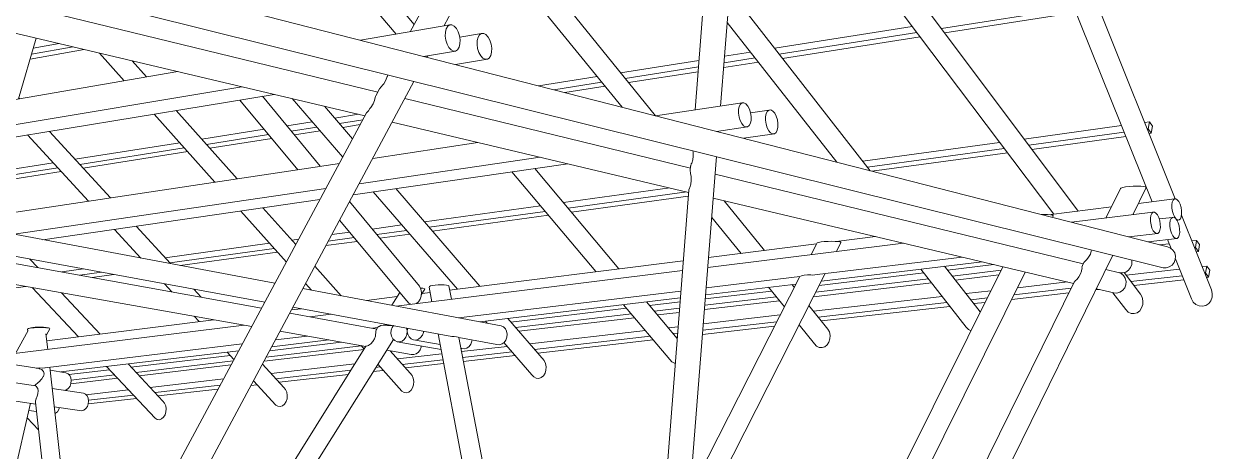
# Model space of a CAD drawing. Header units: millimetres. Extents: x -71878 to 121433, y -67383 to 83273.
# Drawn here: x -17991 to 9712, y 55345 to 65313 of the extents above; entities that cross this region are included whole.
import ezdxf

# ---------------------------------------------------------------- set-up
doc = ezdxf.new("R2010")
doc.units = ezdxf.units.MM
doc.header["$MEASUREMENT"] = 0
for name, color, linetype in [('COLUMNAS', 7, 'Continuous'), ('ENTIRADO', 7, 'Continuous'), ('Vigas', 7, 'Continuous')]:
    doc.layers.add(name, color=color, linetype=linetype)
for name, color, linetype, lineweight in [('COLUMNAS_Pluma_Nº__1', 7, 'Continuous', 0), ('ENTIRADO_Pluma_Nº__21', 7, 'Continuous', 5), ('Vigas_Pluma_Nº__21', 7, 'Continuous', 5)]:
    doc.layers.add(name, color=color, linetype=linetype, lineweight=lineweight)

# ---------------------------------------------------------------- blocks, each defined once
blk = doc.blocks.new('Elem Sección_3_3')
at = {"layer": 'COLUMNAS_Pluma_Nº__1', "linetype": 'Continuous'}
for p, q in [((21622, -4780), (29563, 9987)), ((22401, -4647), (29899, 9340)), ((22011, -5375), (22030, -5339)), ((13899, -20508), (21709, -5938)), ((20818, -6274), (20904, -6115)), ((13193, -20455), (20605, -6670))]:
    blk.add_line(p, q, dxfattribs=at)
blk = doc.blocks.new('Elem Sección_32_3')
at = {"layer": 'Vigas_Pluma_Nº__21', "linetype": 'Continuous'}
for p, q in [((6206, -1327), (39273, -9797)), ((6047, -2041), (39169, -10283)), ((39273, -9797), (39343, -9824)), ((39343, -9824), (39401, -9872)), ((39401, -9872), (39441, -9937)), ((39441, -9937), (39460, -10012)), ((39380, -10223), (39316, -10266)), ((39428, -10162), (39380, -10223)), ((39455, -10089), (39428, -10162)), ((39460, -10012), (39455, -10089)), ((39243, -10286), (39169, -10283)), ((39316, -10266), (39243, -10286))]:
    blk.add_line(p, q, dxfattribs=at)
blk = doc.blocks.new('Elem Sección_33_3')
at = {"layer": 'Vigas_Pluma_Nº__21', "linetype": 'Continuous'}
for p, q in [((7349, -2893), (20866, -6186)), ((21099, -5786), (21089, -5819)), ((20904, -6115), (20946, -6069)), ((20946, -6069), (20982, -6018)), ((21003, -5993), (20982, -6018)), ((21055, -5908), (21003, -5993)), ((21055, -5908), (21086, -5824)), ((21089, -5819), (21086, -5824)), ((21494, -6339), (28154, -7962)), ((28206, -7767), (28217, -7679)), ((28213, -7589), (28207, -7555)), ((28217, -7679), (28213, -7589)), ((28158, -7912), (28161, -7904)), ((28161, -7904), (28173, -7859)), ((28173, -7859), (28183, -7843)), ((28183, -7843), (28206, -7767)), ((28730, -8102), (37310, -10193)), ((37475, -9969), (37435, -10039)), ((37475, -9969), (37496, -9900)), ((37497, -9895), (37496, -9900)), ((37502, -9868), (37497, -9895)), ((37326, -10161), (37338, -10147)), ((37338, -10147), (37345, -10136)), ((37345, -10136), (37385, -10100)), ((37385, -10100), (37417, -10059)), ((37435, -10039), (37417, -10059)), ((38440, -10208), (38412, -10280)), ((38437, -10101), (38445, -10130)), ((38445, -10130), (38440, -10208)), ((37838, -10322), (38157, -10399)), ((38231, -10403), (38157, -10399)), ((38302, -10383), (38231, -10403)), ((38365, -10340), (38302, -10383)), ((38412, -10280), (38365, -10340))]:
    blk.add_line(p, q, dxfattribs=at)
blk = doc.blocks.new('Elem Sección_34_3')
at = {"layer": 'Vigas_Pluma_Nº__21', "linetype": 'Continuous'}
for p, q in [((18467, -10646), (7219, -8529)), ((18231, -11085), (7207, -9068)), ((23738, -11638), (19120, -10769)), ((22593, -11883), (18886, -11205)), ((22593, -11883), (22643, -11889)), ((22643, -11889), (22698, -11897)), ((22698, -11897), (22736, -11904)), ((22736, -11904), (22752, -11910)), ((23643, -12075), (22752, -11912)), ((23793, -11663), (23738, -11638)), ((23839, -11707), (23793, -11663)), ((23869, -11766), (23839, -11707)), ((23853, -11969), (23877, -11904)), ((23883, -11834), (23869, -11766)), ((23877, -11904), (23883, -11834)), ((23643, -12075), (23703, -12079)), ((23703, -12079), (23761, -12061)), ((23761, -12061), (23813, -12023)), ((23813, -12023), (23853, -11969))]:
    blk.add_line(p, q, dxfattribs=at)
blk = doc.blocks.new('Elem Sección_38_3')
at = {"layer": 'Vigas_Pluma_Nº__21', "linetype": 'Continuous'}
for p, q in [((18156, -11225), (7203, -9240)), ((17927, -11650), (7191, -9759)), ((20842, -11712), (18811, -11344)), ((20588, -12118), (18585, -11766)), ((20810, -11876), (20788, -11943)), ((20810, -11876), (20813, -11832)), ((20818, -11812), (20813, -11832)), ((20820, -11759), (20817, -11769)), ((20818, -11812), (20817, -11769)), ((20820, -11759), (20824, -11741)), ((20589, -12116), (20600, -12114)), ((20600, -12114), (20601, -12113)), ((20601, -12113), (20645, -12094)), ((20645, -12094), (20653, -12088)), ((20700, -12057), (20653, -12088)), ((20750, -12005), (20700, -12057)), ((20788, -11943), (20750, -12005)), ((21852, -12201), (21875, -12137)), ((21875, -12137), (21877, -12110)), ((21647, -12305), (21073, -12204)), ((21647, -12305), (21705, -12309)), ((21705, -12309), (21762, -12292)), ((21762, -12292), (21813, -12254)), ((21813, -12254), (21852, -12201))]:
    blk.add_line(p, q, dxfattribs=at)
blk = doc.blocks.new('Elem Sección_39_3')
at = {"layer": 'Vigas_Pluma_Nº__21', "linetype": 'Continuous'}
for p, q in [((7146, -11720), (12973, -12635)), ((12973, -12635), (12980, -12638)), ((13031, -12660), (12980, -12638)), ((13051, -12682), (13031, -12660)), ((13075, -12703), (13051, -12682)), ((13075, -12703), (13091, -12757)), ((13225, -12674), (13597, -12732)), ((13597, -12732), (13644, -12756)), ((12867, -13026), (12886, -13017)), ((12886, -13017), (12903, -13000)), ((12929, -12981), (12903, -13000)), ((12929, -12981), (12952, -12956)), ((12980, -12933), (12952, -12956)), ((12980, -12933), (13009, -12897)), ((13031, -12876), (13009, -12897)), ((13031, -12876), (13066, -12820)), ((13070, -12816), (13066, -12820)), ((13091, -12757), (13070, -12816)), ((13644, -12756), (13683, -12798)), ((13683, -12798), (13708, -12853)), ((13712, -12982), (13691, -13042)), ((13708, -12853), (13718, -12916)), ((13718, -12916), (13712, -12982)), ((12860, -13033), (12867, -13026)), ((13610, -13128), (13567, -13141)), ((13655, -13093), (13610, -13128)), ((13691, -13042), (13655, -13093))]:
    blk.add_line(p, q, dxfattribs=at)
blk = doc.blocks.new('Elem Sección_43_3')
at = {"layer": 'Vigas_Pluma_Nº__21', "linetype": 'Continuous'}
for p, q in [((22774, -4906), (23282, -4820)), ((23183, -4985), (23180, -5077)), ((23203, -4907), (23183, -4985)), ((23237, -4850), (23203, -4907)), ((23282, -4820), (23237, -4850)), ((23334, -4819), (23282, -4820)), ((23387, -4848), (23334, -4819)), ((23437, -4904), (23387, -4848)), ((23479, -4980), (23437, -4904)), ((23507, -5071), (23479, -4980)), ((23180, -5077), (23193, -5173)), ((23193, -5173), (23222, -5263)), ((23222, -5263), (23264, -5340)), ((23499, -5335), (23518, -5258)), ((23521, -5166), (23507, -5071)), ((23518, -5258), (23521, -5166)), ((22676, -5546), (23420, -5423)), ((23264, -5340), (23314, -5396)), ((23314, -5396), (23368, -5424)), ((23368, -5424), (23420, -5423)), ((23420, -5423), (23465, -5393)), ((23465, -5393), (23499, -5335)), ((7229, -8088), (18452, -6241))]:
    blk.add_line(p, q, dxfattribs=at)
blk = doc.blocks.new('Elem Sección_44_3')
at = {"layer": 'Vigas_Pluma_Nº__21', "linetype": 'Continuous'}
for p, q in [((20464, -4979), (22541, -4623)), ((22495, -4653), (22460, -4710)), ((22541, -4623), (22495, -4653)), ((22594, -4622), (22541, -4623)), ((22648, -4651), (22594, -4622)), ((22699, -4707), (22648, -4651)), ((22741, -4785), (22699, -4707)), ((22440, -4789), (22436, -4881)), ((22436, -4881), (22450, -4978)), ((22460, -4710), (22440, -4789)), ((22450, -4978), (22479, -5069)), ((22770, -4876), (22741, -4785)), ((22783, -4972), (22770, -4876)), ((22780, -5064), (22783, -4972)), ((21933, -5355), (22679, -5231)), ((22479, -5069), (22521, -5147)), ((22521, -5147), (22572, -5203)), ((22572, -5203), (22627, -5232)), ((22627, -5232), (22679, -5231)), ((22679, -5231), (22725, -5200)), ((22725, -5200), (22760, -5143)), ((22760, -5143), (22780, -5064)), ((7249, -7247), (16207, -5710)), ((7236, -7809), (17698, -6063))]:
    blk.add_line(p, q, dxfattribs=at)
blk = doc.blocks.new('Elem Sección_45_3')
at = {"layer": 'Vigas_Pluma_Nº__21', "linetype": 'Continuous'}
for p, q in [((39387, -9110), (39080, -9147)), ((39339, -9185), (39359, -9137)), ((39359, -9137), (39387, -9110)), ((39387, -9110), (39421, -9107)), ((39421, -9107), (39457, -9128)), ((39457, -9128), (39491, -9172)), ((39329, -9250), (39339, -9185)), ((39331, -9325), (39329, -9250)), ((39343, -9404), (39331, -9325)), ((39366, -9477), (39343, -9404)), ((39491, -9172), (39521, -9233)), ((39521, -9233), (39544, -9307)), ((39544, -9307), (39556, -9385)), ((39556, -9385), (39558, -9460)), ((39500, -9600), (38824, -9681)), ((39396, -9539), (39366, -9477)), ((39431, -9582), (39396, -9539)), ((39467, -9604), (39431, -9582)), ((39500, -9600), (39467, -9604)), ((39529, -9573), (39500, -9600)), ((39548, -9525), (39529, -9573)), ((39558, -9460), (39548, -9525)), ((34952, -10145), (31206, -10593)), ((30616, -10664), (28505, -10916)), ((27917, -10986), (23246, -11545)), ((19726, -11967), (18392, -12126)), ((17622, -12218), (13480, -12714))]:
    blk.add_line(p, q, dxfattribs=at)
blk = doc.blocks.new('Elem Sección_46_3')
at = {"layer": 'Vigas_Pluma_Nº__21', "linetype": 'Continuous'}
for p, q in [((37038, -9224), (38934, -8989)), ((38885, -9065), (38875, -9130)), ((38875, -9130), (38877, -9206)), ((38905, -9016), (38885, -9065)), ((38934, -8989), (38905, -9016)), ((38968, -8986), (38934, -8989)), ((39004, -9008), (38968, -8986)), ((39039, -9052), (39004, -9008)), ((39070, -9114), (39039, -9052)), ((39092, -9187), (39070, -9114)), ((38877, -9206), (38889, -9285)), ((38889, -9285), (38912, -9359)), ((38912, -9359), (38942, -9421)), ((39077, -9456), (39097, -9407)), ((39105, -9266), (39092, -9187)), ((39097, -9407), (39107, -9342)), ((39107, -9342), (39105, -9266)), ((38369, -9565), (39048, -9483)), ((38942, -9421), (38978, -9465)), ((38978, -9465), (39014, -9486)), ((39014, -9486), (39048, -9483)), ((39048, -9483), (39077, -9456)), ((28556, -10277), (33118, -9711)), ((31107, -10442), (34485, -10034)), ((21296, -11179), (27967, -10350)), ((28518, -10755), (30703, -10491)), ((30704, -10491), (30706, -10490)), ((30706, -10490), (30743, -10472)), ((30743, -10472), (30803, -10459)), ((30803, -10459), (30878, -10451)), ((30878, -10451), (30962, -10451)), ((31005, -10454), (30962, -10451)), ((31005, -10454), (31051, -10448)), ((31107, -10442), (31051, -10448)), ((22748, -11452), (27930, -10826)), ((11469, -12399), (17751, -11619)), ((19280, -11429), (19776, -11367)), ((20896, -11652), (20937, -11634)), ((20937, -11634), (21001, -11624)), ((21001, -11624), (21073, -11626)), ((21088, -11629), (21073, -11626)), ((21088, -11629), (21153, -11631)), ((21207, -11637), (21153, -11631)), ((21207, -11637), (21234, -11634)), ((18477, -11968), (19222, -11878)), ((20743, -11694), (20863, -11680)), ((20868, -11671), (20889, -11654)), ((20889, -11654), (20896, -11652)), ((13112, -12616), (17706, -12061)), ((12903, -12624), (12915, -12622)), ((12915, -12622), (12978, -12620)), ((13044, -12623), (12978, -12620)), ((13044, -12623), (13107, -12616)), ((13044, -12623), (13044, -12623)), ((13112, -12616), (13107, -12616))]:
    blk.add_line(p, q, dxfattribs=at)
blk = doc.blocks.new('Elem Sección_47_3')
at = {"layer": 'Vigas_Pluma_Nº__21', "linetype": 'Continuous'}
for p, q in [((27342, -6741), (29355, -6438)), ((29273, -6594), (29272, -6679)), ((29289, -6521), (29273, -6594)), ((29317, -6467), (29289, -6521)), ((29355, -6438), (29317, -6467)), ((29400, -6436), (29355, -6438)), ((29446, -6462), (29400, -6436)), ((29490, -6513), (29446, -6462)), ((29527, -6584), (29490, -6513)), ((29554, -6668), (29527, -6584)), ((29272, -6679), (29285, -6769)), ((29285, -6769), (29312, -6853)), ((29312, -6853), (29349, -6924)), ((29349, -6924), (29393, -6975)), ((29522, -6969), (29550, -6915)), ((29550, -6915), (29566, -6842)), ((29567, -6757), (29554, -6668)), ((29566, -6842), (29567, -6757)), ((28762, -7104), (29484, -6999)), ((29393, -6975), (29439, -7001)), ((29439, -7001), (29484, -6999)), ((29484, -6999), (29522, -6969)), ((20746, -7734), (23200, -7364)), ((20430, -8325), (24648, -7707)), ((10883, -9219), (19971, -7851)), ((12389, -9502), (19655, -8438))]:
    blk.add_line(p, q, dxfattribs=at)
blk = doc.blocks.new('Elem Sección_48_3')
at = {"layer": 'Vigas_Pluma_Nº__21', "linetype": 'Continuous'}
for p, q in [((29554, -6670), (29985, -6606)), ((29948, -6635), (29920, -6688)), ((29985, -6606), (29948, -6635)), ((30029, -6604), (29985, -6606)), ((30075, -6629), (30029, -6604)), ((30118, -6680), (30075, -6629)), ((29905, -6761), (29904, -6845)), ((29904, -6845), (29917, -6934)), ((29920, -6688), (29905, -6761)), ((30155, -6750), (30118, -6680)), ((30181, -6834), (30155, -6750)), ((30194, -6922), (30181, -6834)), ((30193, -7006), (30194, -6922)), ((29393, -7266), (30113, -7162)), ((29917, -6934), (29943, -7018)), ((29943, -7018), (29980, -7088)), ((29980, -7088), (30023, -7139)), ((30023, -7139), (30069, -7164)), ((30069, -7164), (30113, -7162)), ((30113, -7162), (30151, -7133)), ((30151, -7133), (30178, -7079)), ((30178, -7079), (30193, -7006)), ((20291, -8583), (25292, -7859)), ((13061, -9629), (19517, -8695))]:
    blk.add_line(p, q, dxfattribs=at)
blk = doc.blocks.new('Elem Sección_50_3')
at = {"layer": 'Vigas_Pluma_Nº__21', "linetype": 'Continuous'}
for p, q in [((7136, -12160), (12883, -13037)), ((7125, -12608), (12894, -13463)), ((12883, -13037), (12909, -13056)), ((12925, -13278), (12901, -13339)), ((12913, -13059), (12909, -13056)), ((12913, -13059), (12938, -13099)), ((12925, -13278), (12931, -13251)), ((12943, -13214), (12931, -13251)), ((12938, -13099), (12949, -13152)), ((12949, -13152), (12943, -13214)), ((13273, -13096), (14002, -13208)), ((14002, -13208), (14049, -13232)), ((14049, -13232), (14087, -13273)), ((14087, -13273), (14113, -13328)), ((12886, -13388), (12901, -13339)), ((12886, -13393), (12886, -13388)), ((12889, -13417), (12886, -13393)), ((13322, -13526), (13912, -13613)), ((14060, -13567), (14015, -13602)), ((14095, -13517), (14060, -13567)), ((14117, -13457), (14095, -13517)), ((14113, -13328), (14123, -13392)), ((14123, -13392), (14117, -13457)), ((13964, -13618), (13912, -13613)), ((14015, -13602), (13964, -13618))]:
    blk.add_line(p, q, dxfattribs=at)
blk = doc.blocks.new('Elem Sección_51_3')
at = {"layer": 'Vigas_Pluma_Nº__21', "linetype": 'Continuous'}
for p, q in [((13433, -13592), (13449, -13545)), ((12913, -13638), (12731, -13611)), ((13339, -13680), (13353, -13676)), ((13353, -13676), (13398, -13642)), ((13398, -13642), (13433, -13592))]:
    blk.add_line(p, q, dxfattribs=at)
blk = doc.blocks.new('Elem Sección_52_3')
at = {"layer": 'Vigas_Pluma_Nº__21', "linetype": 'Continuous'}
for p, q in [((20567, -6741), (7332, -3610)), ((20815, -6294), (20789, -6375)), ((20815, -6294), (20818, -6274)), ((20605, -6670), (20646, -6626)), ((20646, -6626), (20683, -6574)), ((20704, -6550), (20683, -6574)), ((20755, -6464), (20704, -6550)), ((20755, -6464), (20785, -6383)), ((20789, -6375), (20785, -6383)), ((28110, -8526), (21198, -6891)), ((28155, -8072), (28149, -8026)), ((28155, -8072), (28155, -8088)), ((28169, -8156), (28155, -8088)), ((28161, -8333), (28172, -8246)), ((28172, -8246), (28169, -8156)), ((28114, -8477), (28117, -8470)), ((28117, -8470), (28129, -8425)), ((28129, -8425), (28138, -8409)), ((28138, -8409), (28161, -8333)), ((37085, -10649), (28685, -8662)), ((37280, -10267), (37292, -10231)), ((37159, -10558), (37192, -10516)), ((37209, -10497), (37192, -10516)), ((37249, -10426), (37209, -10497)), ((37249, -10426), (37269, -10360)), ((37272, -10352), (37269, -10360)), ((37282, -10284), (37272, -10352)), ((37282, -10284), (37280, -10267)), ((38192, -10415), (38147, -10397)), ((38249, -10463), (38192, -10415)), ((38289, -10528), (38249, -10463)), ((37100, -10618), (37112, -10604)), ((37112, -10604), (37119, -10592)), ((37119, -10592), (37159, -10558)), ((38020, -10871), (37615, -10775)), ((38228, -10812), (38275, -10752)), ((38275, -10752), (38302, -10679)), ((38307, -10602), (38289, -10528)), ((38302, -10679), (38307, -10602)), ((38020, -10871), (38094, -10874)), ((38094, -10874), (38165, -10854)), ((38165, -10854), (38228, -10812))]:
    blk.add_line(p, q, dxfattribs=at)
blk = doc.blocks.new('Elem Sección_53_3')
at = {"layer": 'Vigas_Pluma_Nº__21', "linetype": 'Continuous'}
for p, q in [((30673, 13058), (30731, 13038)), ((30731, 13038), (30801, 12981)), ((30801, 12981), (30850, 12900)), ((30850, 12900), (30872, 12805)), ((30850, 12900), (30987, 12558)), ((30872, 12805), (30865, 12704)), ((30770, 12524), (30716, 12482)), ((30830, 12607), (30770, 12524)), ((30865, 12704), (30830, 12607)), ((30510, 12428), (30506, 12429)), ((30526, 12428), (30510, 12428)), ((31429, 11447), (39449, -8678)), ((30880, 11171), (36013, -1546)), ((36090, -1718), (36013, -1546)), ((36087, -1729), (38918, -8744)), ((39599, -9055), (40296, -10801)), ((39275, -9627), (39360, -9838)), ((39456, -10076), (39832, -11009)), ((40296, -10801), (40316, -10886)), ((39875, -11083), (39832, -11009)), ((40283, -11052), (40233, -11117)), ((40312, -10972), (40283, -11052)), ((40316, -10886), (40312, -10972)), ((39937, -11139), (39875, -11083)), ((40010, -11173), (39937, -11139)), ((40090, -11181), (40010, -11173)), ((40166, -11161), (40090, -11181)), ((40233, -11117), (40166, -11161))]:
    blk.add_line(p, q, dxfattribs=at)
blk = doc.blocks.new('Elem Sección_54_3')
at = {"layer": 'Vigas_Pluma_Nº__21', "linetype": 'Continuous'}
for p, q in [((36500, -9048), (37966, -8864)), ((38594, -8785), (39433, -8679)), ((39385, -8754), (39375, -8818)), ((39375, -8818), (39377, -8894)), ((39405, -8706), (39385, -8754)), ((39433, -8679), (39405, -8706)), ((39466, -8676), (39433, -8679)), ((39502, -8698), (39466, -8676)), ((39537, -8742), (39502, -8698)), ((39567, -8803), (39537, -8742)), ((39589, -8876), (39567, -8803)), ((39377, -8894), (39389, -8972)), ((39389, -8972), (39412, -9045)), ((39412, -9045), (39442, -9107)), ((39442, -9107), (39477, -9150)), ((39546, -9169), (39574, -9142)), ((39574, -9142), (39594, -9094)), ((39602, -8954), (39589, -8876)), ((39594, -9094), (39603, -9029)), ((39603, -9029), (39602, -8954)), ((39477, -9150), (39512, -9172)), ((39493, -9175), (39546, -9169)), ((39512, -9172), (39546, -9169)), ((31551, -9670), (32463, -9556)), ((28575, -10045), (31091, -9728)), ((22538, -10804), (27985, -10119)), ((20601, -11048), (21314, -10958)), ((21898, -10885), (22087, -10861)), ((18852, -11268), (19077, -11240)), ((13147, -11985), (17047, -11495))]:
    blk.add_line(p, q, dxfattribs=at)
blk = doc.blocks.new('Elem Sección_160_3')
at = {"layer": 'COLUMNAS_Pluma_Nº__1', "linetype": 'Continuous'}
for p, q in [((22063, -10733), (22069, -10720)), ((22128, -11075), (22063, -10733)), ((22069, -10720), (22096, -10708)), ((22096, -10708), (22143, -10697)), ((22143, -10697), (22204, -10688)), ((22204, -10688), (22274, -10683)), ((22274, -10683), (22345, -10681)), ((22345, -10681), (22412, -10683)), ((22412, -10683), (22466, -10689)), ((22466, -10689), (22504, -10698)), ((22504, -10698), (22520, -10709)), ((22580, -11019), (22520, -10709)), ((24053, -21280), (22269, -11823)), ((24563, -21319), (22752, -11910)), ((25959, -31381), (24531, -23811)), ((26374, -30725), (25048, -23835)), ((26101, -31612), (26104, -31613)), ((26104, -31613), (26179, -31615)), ((26179, -31615), (26262, -31616)), ((26262, -31616), (26305, -31617))]:
    blk.add_line(p, q, dxfattribs=at)
blk = doc.blocks.new('Elem Sección_162_3')
at = {"layer": 'COLUMNAS_Pluma_Nº__1', "linetype": 'Continuous'}
for p, q in [((37837, -9125), (38176, -8439)), ((38176, -8439), (38189, -8425)), ((38189, -8425), (38230, -8412)), ((38230, -8412), (38295, -8399)), ((38295, -8399), (38378, -8390)), ((38378, -8390), (38471, -8384)), ((38465, -9047), (38777, -8412)), ((38471, -8384), (38565, -8382)), ((38565, -8382), (38649, -8384)), ((38649, -8384), (38717, -8390)), ((38717, -8390), (38761, -8400)), ((38761, -8400), (38777, -8412)), ((32144, -21894), (38000, -9992)), ((37292, -10231), (37326, -10161)), ((31558, -21850), (37100, -10618)), ((31441, -22088), (31445, -22080)), ((31776, -22643), (31782, -22629)), ((26877, -31337), (30689, -23612)), ((27353, -31631), (31283, -23643)), ((26853, -31634), (26918, -31635)), ((26918, -31635), (27012, -31637)), ((27012, -31637), (27110, -31637)), ((27110, -31637), (27201, -31637)), ((27201, -31637), (27276, -31635)), ((27276, -31635), (27329, -31633)), ((27329, -31633), (27353, -31631))]:
    blk.add_line(p, q, dxfattribs=at)
blk = doc.blocks.new('Elem Sección_163_3')
at = {"layer": 'COLUMNAS_Pluma_Nº__1', "linetype": 'Continuous'}
for p, q in [((28856, -6513), (30160, 9836)), ((28260, -6603), (29440, 8483)), ((28808, -7116), (28810, -7097)), ((27657, -21554), (28762, -7693)), ((28149, -8026), (28158, -7912)), ((27095, -21511), (28114, -8477))]:
    blk.add_line(p, q, dxfattribs=at)
blk = doc.blocks.new('Elem Sección_185_3')
at = {"layer": 'Vigas_Pluma_Nº__21', "linetype": 'Continuous'}
for p, q in [((18261, 9473), (18250, 9436)), ((18308, 9552), (18261, 9473)), ((18334, 9578), (18308, 9552)), ((18571, 9628), (18543, 9638)), ((18584, 9615), (18571, 9628)), ((19157, 8004), (19069, 8117)), ((19729, 8160), (19640, 8273)), ((24967, 1440), (20359, 7351)), ((24697, 939), (19864, 7103)), ((28531, -3132), (25380, 910)), ((28473, -3877), (25112, 410)), ((32343, -8022), (29071, -3824)), ((31568, -7823), (29012, -4564)), ((34910, -11315), (34079, -10249)), ((34583, -11669), (33522, -10316)), ((34912, -11318), (34910, -11315)), ((34583, -11669), (34636, -11723)), ((34636, -11723), (34695, -11752))]:
    blk.add_line(p, q, dxfattribs=at)
blk = doc.blocks.new('Elem Sección_186_3')
at = {"layer": 'Vigas_Pluma_Nº__21', "linetype": 'Continuous'}
for p, q in [((14932, 8588), (14905, 8598)), ((14638, 8440), (14630, 8415)), ((14682, 8517), (14638, 8440)), ((14708, 8542), (14682, 8517)), ((14941, 8578), (14932, 8588)), ((16065, 7197), (15999, 7278)), ((15532, 7018), (15443, 7127)), ((16785, 6307), (16454, 6716)), ((16095, 6326), (15989, 6455)), ((23271, -1713), (17214, 5777)), ((23017, -2185), (16736, 5537)), ((27337, -6739), (23694, -2235)), ((26559, -6540), (23441, -2707)), ((29878, -9881), (28941, -8723)), ((29332, -9950), (28649, -9110)), ((30345, -11195), (29975, -10740)), ((30575, -10743), (30520, -10675)), ((31359, -11712), (30916, -11164)), ((31045, -12056), (30687, -11616)), ((31394, -11781), (31359, -11712)), ((31410, -11861), (31394, -11781)), ((31406, -11943), (31410, -11861)), ((31045, -12056), (31095, -12109)), ((31095, -12109), (31156, -12140)), ((31156, -12140), (31221, -12146)), ((31221, -12146), (31284, -12126)), ((31284, -12126), (31340, -12083)), ((31340, -12083), (31381, -12020)), ((31381, -12020), (31406, -11943))]:
    blk.add_line(p, q, dxfattribs=at)
blk = doc.blocks.new('Elem Sección_187_3')
at = {"layer": 'Vigas_Pluma_Nº__21', "linetype": 'Continuous'}
for p, q in [((22097, 10567), (22081, 10513)), ((22146, 10649), (22097, 10567)), ((22174, 10676), (22146, 10649)), ((22425, 10729), (22395, 10739)), ((22443, 10713), (22425, 10729)), ((26820, 4886), (23715, 9030)), ((26533, 4352), (23201, 8773)), ((28937, 2058), (27223, 4347)), ((28874, 1246), (26937, 3815)), ((37191, -8961), (29482, 1331)), ((36620, -9033), (29417, 524)), ((38641, -10898), (38264, -10394)), ((38300, -11261), (38002, -10866)), ((38681, -10971), (38641, -10898)), ((38700, -11054), (38681, -10971)), ((38696, -11141), (38700, -11054)), ((38300, -11261), (38356, -11317)), ((38356, -11317), (38423, -11349)), ((38423, -11349), (38495, -11354)), ((38495, -11354), (38565, -11333)), ((38565, -11333), (38625, -11287)), ((38625, -11287), (38671, -11221)), ((38671, -11221), (38696, -11141))]:
    blk.add_line(p, q, dxfattribs=at)
blk = doc.blocks.new('Elem Sección_202_3')
at = {"layer": 'ENTIRADO_Pluma_Nº__21', "linetype": 'Continuous'}
for p, q in [((40190, -10243), (40078, -10256)), ((40162, -10406), (40190, -10243)), ((40190, -10243), (40260, -10338)), ((39553, -10316), (38313, -10459)), ((39614, -10469), (38422, -10604)), ((40162, -10406), (40139, -10409)), ((40232, -10502), (40162, -10406)), ((40232, -10502), (40178, -10508)), ((40260, -10338), (40232, -10502)), ((37029, -10763), (35693, -10915)), ((36944, -10616), (35775, -10750)), ((37680, -10790), (37603, -10799)), ((39654, -10567), (38492, -10698)), ((34021, -10952), (31023, -11296)), ((35159, -10821), (34577, -10888)), ((35077, -10985), (34688, -11030)), ((36976, -10870), (35641, -11021)), ((34132, -11093), (31134, -11434)), ((34203, -11184), (31206, -11523)), ((35024, -11091), (34759, -11121)), ((30168, -11544), (28439, -11741)), ((30248, -11385), (28451, -11592)), ((27103, -11747), (24406, -12057)), ((27215, -11880), (24519, -12187)), ((27865, -11659), (27636, -11686)), ((27853, -11808), (27749, -11820)), ((27846, -11903), (27821, -11906)), ((30115, -11646), (28432, -11837)), ((23883, -12117), (22815, -12240)), ((27288, -11967), (24592, -12272)), ((22358, -12292), (21323, -12411)), ((22384, -12430), (21436, -12538)), ((23996, -12247), (22842, -12378)), ((24069, -12331), (22859, -12468)), ((20333, -12525), (18377, -12749)), ((20240, -12674), (18491, -12874)), ((20994, -12679), (20759, -12705)), ((20921, -12597), (20820, -12608)), ((22400, -12520), (21510, -12620)), ((17268, -12877), (15558, -13073)), ((18054, -13012), (17909, -13028)), ((17980, -12932), (17959, -12934)), ((20179, -12771), (18564, -12954)), ((15053, -13131), (14062, -13245)), ((15167, -13252), (14120, -13371)), ((17190, -13022), (15672, -13195)), ((17140, -13115), (15745, -13273)), ((15241, -13330), (14117, -13457))]:
    blk.add_line(p, q, dxfattribs=at)
blk = doc.blocks.new('Elem Sección_208_3')
at = {"layer": 'Vigas_Pluma_Nº__21', "linetype": 'Continuous'}
for p, q in [((21552, -11768), (21558, -11698)), ((21565, -11836), (21552, -11768)), ((21558, -11698), (21559, -11694)), ((21595, -11895), (21565, -11836)), ((21640, -11939), (21595, -11895)), ((21904, -11858), (21864, -11913)), ((21928, -11792), (21904, -11858)), ((21930, -11761), (21928, -11792)), ((21694, -11965), (21640, -11939)), ((21754, -11969), (21694, -11965)), ((21694, -11965), (22317, -12077)), ((21812, -11951), (21754, -11969)), ((21864, -11913), (21812, -11951)), ((22800, -12164), (22827, -12169)), ((22886, -12173), (22827, -12169)), ((22944, -12155), (22886, -12173)), ((22996, -12118), (22944, -12155)), ((23035, -12064), (22996, -12118)), ((23059, -11999), (23035, -12064)), ((23062, -11968), (23059, -11999))]:
    blk.add_line(p, q, dxfattribs=at)
blk = doc.blocks.new('Elem Sección_209_3')
at = {"layer": 'Vigas_Pluma_Nº__21', "linetype": 'Continuous'}
for p, q in [((21234, -11634), (21202, -11678)), ((21178, -11743), (21172, -11813)), ((21172, -11813), (21185, -11881)), ((21202, -11678), (21178, -11743)), ((21185, -11881), (21215, -11940)), ((21483, -11958), (21522, -11903)), ((21522, -11903), (21546, -11838)), ((21539, -11700), (21534, -11689)), ((21552, -11768), (21539, -11700)), ((21546, -11838), (21552, -11768)), ((21215, -11940), (21259, -11984)), ((21259, -11984), (21314, -12010)), ((21314, -12010), (21373, -12014)), ((22339, -12193), (21314, -12010)), ((21373, -12014), (21431, -11996)), ((21431, -11996), (21483, -11958))]:
    blk.add_line(p, q, dxfattribs=at)
blk = doc.blocks.new('Elem Sección_213_3')
at = {"layer": 'Vigas_Pluma_Nº__21', "linetype": 'Continuous'}
for p, q in [((7728, 5764), (7754, 5849)), ((7754, 5849), (7770, 5875)), ((8002, 5994), (8026, 5983)), ((8026, 5983), (8070, 5933)), ((8070, 5933), (8100, 5863)), ((8070, 5933), (8127, 5865)), ((8100, 5863), (8101, 5851)), ((7720, 5676), (7728, 5764)), ((7723, 5657), (7720, 5676)), ((8409, 5413), (8412, 5403)), ((8412, 5403), (8446, 5337)), ((8446, 5337), (8491, 5288)), ((8491, 5288), (8538, 5263)), ((8624, 5264), (8624, 5263)), ((8020, 5210), (8173, 5026)), ((8538, 5263), (8543, 5260)), ((8543, 5260), (8585, 5254)), ((8994, 4816), (9195, 4573)), ((8546, 4578), (8720, 4368)), ((9591, 4094), (9856, 3774)), ((9149, 3852), (9340, 3622)), ((10284, 3257), (10380, 3141)), ((9847, 3012), (9926, 2917)), ((10839, 2586), (16188, -3884)), ((10389, 2360), (10800, 1866)), ((10977, 1818), (11036, 1799)), ((11105, 1777), (11036, 1799)), ((11105, 1777), (11179, 1742)), ((11280, 1699), (11179, 1742)), ((11280, 1699), (11345, 1663)), ((11345, 1663), (11499, 1590)), ((11582, 1566), (11499, 1590)), ((11582, 1566), (11604, 1559)), ((11604, 1560), (11647, 1574)), ((11604, 1560), (11604, 1559)), ((11640, 1606), (11637, 1602)), ((11637, 1602), (11647, 1574)), ((11343, 1213), (13441, -1311)), ((11405, 1196), (11452, 1198)), ((11452, 1198), (11470, 1197)), ((11470, 1197), (11519, 1216)), ((11519, 1216), (11540, 1220)), ((11540, 1220), (11585, 1252)), ((11585, 1252), (11614, 1260)), ((11614, 1260), (11617, 1263)), ((13441, -1309), (13442, -1309)), ((13442, -1309), (13462, -1299)), ((13462, -1299), (13466, -1299)), ((13466, -1299), (13506, -1286)), ((13506, -1286), (13515, -1286)), ((13515, -1286), (13571, -1268)), ((13581, -1268), (13571, -1268)), ((13581, -1268), (13651, -1245)), ((13656, -1245), (13651, -1245)), ((13731, -1217), (13656, -1245)), ((13731, -1217), (13739, -1211)), ((13796, -1184), (13739, -1211)), ((13796, -1184), (13800, -1176)), ((13907, -1429), (13928, -1343)), ((13939, -1301), (13928, -1343)), ((13944, -1270), (13939, -1301)), ((13950, -1263), (13944, -1270)), ((13963, -1225), (13950, -1263)), ((13963, -1225), (13963, -1225)), ((13907, -1429), (13902, -1451)), ((13813, -1759), (15415, -3686)), ((18175, -6286), (19524, -7918)), ((17649, -6373), (18999, -7997)), ((20206, -8742), (21838, -10717)), ((19975, -9172), (21542, -11057)), ((21838, -10717), (21870, -10785)), ((21870, -10785), (21883, -10863)), ((21588, -11108), (21542, -11057)), ((21854, -11019), (21814, -11081)), ((21878, -10944), (21854, -11019)), ((21883, -10863), (21878, -10944)), ((21638, -11136), (21588, -11108)), ((21814, -11081), (21767, -11120))]:
    blk.add_line(p, q, dxfattribs=at)
blk = doc.blocks.new('Elem Sección_214_3')
at = {"layer": 'COLUMNAS_Pluma_Nº__1', "linetype": 'Continuous'}
for p, q in [((13441, -1309), (12935, -3051)), ((13825, -1178), (13800, -1176)), ((13890, -1188), (13825, -1178)), ((13937, -1203), (13890, -1188)), ((13963, -1220), (13937, -1203)), ((13963, -1225), (13963, -1220)), ((13902, -1451), (13406, -3171)), ((12421, -4814), (11948, -6441)), ((12900, -4927), (12491, -6347)), ((11682, -7355), (11274, -8759)), ((12226, -7266), (11793, -8768)), ((11296, -8746), (11274, -8759)), ((11274, -8759), (11277, -8773)), ((11277, -8773), (11305, -8786)), ((11342, -8734), (11296, -8746)), ((11305, -8786), (11355, -8797)), ((11406, -8726), (11342, -8734)), ((11355, -8797), (11423, -8804)), ((11483, -8721), (11406, -8726)), ((11423, -8804), (11501, -8808)), ((11565, -8720), (11483, -8721)), ((11501, -8808), (11583, -8807)), ((11644, -8723), (11565, -8720)), ((11583, -8807), (11660, -8802)), ((11712, -8731), (11644, -8723)), ((11660, -8802), (11724, -8793)), ((11762, -8742), (11712, -8731)), ((11724, -8793), (11770, -8782)), ((11790, -8754), (11762, -8742)), ((11770, -8782), (11793, -8768)), ((11793, -8768), (11790, -8754))]:
    blk.add_line(p, q, dxfattribs=at)
blk = doc.blocks.new('Elem Sección_223_3')
at = {"layer": 'COLUMNAS_Pluma_Nº__1', "linetype": 'Continuous'}
for p, q in [((31105, -9705), (31139, -9693)), ((31139, -9693), (31197, -9683)), ((31197, -9683), (31273, -9674)), ((31273, -9674), (31360, -9668)), ((31360, -9668), (31448, -9667)), ((31448, -9667), (31530, -9669)), ((31530, -9669), (31597, -9674)), ((31555, -9905), (31662, -9694)), ((31597, -9674), (31643, -9683)), ((31643, -9683), (31662, -9694)), ((30964, -9978), (31097, -9717)), ((31097, -9717), (31105, -9705)), ((28032, -16846), (31294, -10420)), ((28137, -15535), (30704, -10491)), ((25171, -21365), (27457, -16870)), ((25718, -21406), (27355, -18181))]:
    blk.add_line(p, q, dxfattribs=at)
blk = doc.blocks.new('Elem Sección_224_3')
at = {"layer": 'COLUMNAS_Pluma_Nº__1', "linetype": 'Continuous'}
for p, q in [((36394, -9044), (36339, -9045)), ((36478, -9046), (36394, -9044)), ((36546, -9052), (36478, -9046)), ((36590, -9061), (36546, -9052)), ((36608, -9073), (36590, -9061)), ((36608, -9073), (36590, -9109)), ((35438, -10260), (29737, -21712)), ((35958, -10383), (30312, -21755))]:
    blk.add_line(p, q, dxfattribs=at)
blk = doc.blocks.new('Elem Sección_225_3')
at = {"layer": 'COLUMNAS_Pluma_Nº__1', "linetype": 'Continuous'}
for p, q in [((12716, -11748), (12423, -12280)), ((12800, -11688), (12796, -11688)), ((12806, -11687), (12800, -11688)), ((12858, -11681), (12816, -11686)), ((12929, -11677), (12858, -11681)), ((13004, -11675), (12929, -11677)), ((13077, -11677), (13004, -11675)), ((13140, -11681), (13077, -11677)), ((13188, -11688), (13140, -11681)), ((13218, -11706), (13141, -11846)), ((13214, -11696), (13188, -11688)), ((13218, -11706), (13214, -11696)), ((11769, -13471), (8138, -20071)), ((12214, -13536), (8607, -20106))]:
    blk.add_line(p, q, dxfattribs=at)
blk = doc.blocks.new('Elem Sección_226_3')
at = {"layer": 'COLUMNAS_Pluma_Nº__1', "linetype": 'Continuous'}
for p, q in [((12702, -11714), (12721, -11704)), ((12703, -11725), (12702, -11714)), ((12707, -11763), (12703, -11725)), ((12721, -11704), (12759, -11694)), ((12759, -11694), (12797, -11688)), ((12806, -11687), (12811, -11686)), ((12811, -11686), (12816, -11686)), ((13170, -12187), (13129, -11827)), ((13947, -19052), (13217, -12603)), ((12880, -13336), (12880, -13336)), ((13582, -19731), (12889, -13417)), ((14114, -20525), (14075, -20180))]:
    blk.add_line(p, q, dxfattribs=at)
blk = doc.blocks.new('Elem Sección_232_3')
at = {"layer": 'Vigas_Pluma_Nº__21', "linetype": 'Continuous'}
for p, q in [((11253, 7537), (11210, 7462)), ((11277, 7561), (11253, 7537)), ((11489, 7604), (11464, 7615)), ((11495, 7597), (11489, 7604)), ((11210, 7462), (11206, 7448)), ((12073, 6119), (12013, 6190)), ((13170, 5601), (12914, 5907)), ((12665, 5415), (12460, 5659)), ((13810, 4836), (13584, 5107)), ((13345, 4606), (13135, 4855)), ((21714, -4609), (14260, 4298)), ((21290, -4837), (13799, 4067)), ((26484, -10308), (24527, -7970)), ((25949, -10375), (23991, -8048)), ((27843, -11933), (27130, -11081)), ((27674, -12426), (26596, -11145)), ((27674, -12426), (27721, -12478)), ((27721, -12478), (27779, -12508)), ((27779, -12508), (27798, -12510))]:
    blk.add_line(p, q, dxfattribs=at)
blk = doc.blocks.new('Elem Sección_233_3')
at = {"layer": 'Vigas_Pluma_Nº__21', "linetype": 'Continuous'}
for p, q in [((8227, 6672), (8204, 6683)), ((8231, 6668), (8227, 6672)), ((7963, 6536), (7962, 6532)), ((8004, 6608), (7963, 6536)), ((8027, 6632), (8004, 6608)), ((9773, 4884), (9575, 5113)), ((9331, 4646), (9123, 4885)), ((10013, 3861), (9740, 4175)), ((10449, 4102), (10179, 4414)), ((10560, 3230), (10454, 3352)), ((11010, 3452), (10887, 3595)), ((17676, -4265), (11481, 2907)), ((16893, -4064), (11035, 2684)), ((20051, -7702), (18868, -6339)), ((20279, -7278), (19622, -6518)), ((22724, -10781), (20757, -8515)), ((23247, -10715), (21282, -8439)), ((23415, -11577), (23374, -11530)), ((24746, -12450), (23897, -11467)), ((24458, -12778), (23806, -12028)), ((24777, -12517), (24746, -12450)), ((24763, -12745), (24786, -12672)), ((24791, -12594), (24777, -12517)), ((24786, -12672), (24791, -12594)), ((24458, -12778), (24503, -12829)), ((24503, -12829), (24557, -12859)), ((24557, -12859), (24616, -12865)), ((24616, -12865), (24674, -12846)), ((24674, -12846), (24725, -12805)), ((24725, -12805), (24763, -12745))]:
    blk.add_line(p, q, dxfattribs=at)
blk = doc.blocks.new('Elem Sección_234_3')
at = {"layer": 'Vigas_Pluma_Nº__21', "linetype": 'Continuous'}
for p, q in [((4921, 5728), (4884, 5662)), ((4943, 5751), (4921, 5728)), ((5133, 5788), (5111, 5799)), ((5135, 5786), (5133, 5788)), ((5135, 5786), (5133, 5788)), ((7178, 3490), (7054, 3629)), ((6747, 3259), (6538, 3493)), ((7889, 2690), (7717, 2883)), ((12950, -2998), (8862, 1596)), ((12225, -2869), (8428, 1379)), ((14956, -5924), (14377, -5277)), ((15474, -5835), (15137, -5457)), ((17586, -8210), (16169, -6617)), ((17069, -8288), (15651, -6702)), ((18734, -10150), (17671, -8962)), ((18952, -9745), (18188, -8887)), ((20012, -10937), (19399, -10248)), ((19321, -10807), (19182, -10652)), ((20549, -12181), (20475, -12099)), ((21621, -12745), (21151, -12218)), ((21428, -13165), (20865, -12535)), ((21663, -12795), (21621, -12745)), ((21693, -12860), (21663, -12795)), ((21678, -13083), (21700, -13012)), ((21705, -12935), (21693, -12860)), ((21700, -13012), (21705, -12935)), ((21428, -13165), (21480, -13194)), ((21480, -13194), (21537, -13200)), ((21537, -13200), (21592, -13182)), ((21592, -13182), (21641, -13141)), ((21641, -13141), (21678, -13083))]:
    blk.add_line(p, q, dxfattribs=at)
blk = doc.blocks.new('Elem Sección_235_3')
at = {"layer": 'Vigas_Pluma_Nº__21', "linetype": 'Continuous'}
for p, q in [((1992, 4891), (1962, 4835)), ((2013, 4913), (1992, 4891)), ((2194, 4949), (2173, 4959)), ((3092, 3275), (3025, 3347)), ((4540, 2384), (4503, 2424)), ((4309, 1950), (4262, 2001)), ((5286, 1567), (5177, 1686)), ((4777, 1440), (4760, 1458)), ((5061, 1131), (5029, 1165)), ((6696, 25), (6391, 359)), ((6282, -198), (5966, 146)), ((8461, -1905), (8264, -1690)), ((11965, -6384), (9996, -4240)), ((12108, -5893), (10762, -4422)), ((12519, -6343), (12498, -6320)), ((14121, -8731), (12703, -7187)), ((14633, -8654), (13214, -7103)), ((15340, -10058), (14725, -9388)), ((16035, -10188), (15236, -9314)), ((16064, -10846), (15890, -10657)), ((16750, -10970), (16579, -10783)), ((16700, -11538), (16586, -11414)), ((17512, -12422), (17355, -12250)), ((18675, -13076), (18176, -12529)), ((18489, -13486), (17968, -12918)), ((18716, -13124), (18675, -13076)), ((18744, -13188), (18716, -13124)), ((18755, -13262), (18744, -13188)), ((18750, -13337), (18755, -13262)), ((18489, -13486), (18539, -13514)), ((18539, -13514), (18593, -13520)), ((18593, -13520), (18646, -13503)), ((18646, -13503), (18692, -13463)), ((18692, -13463), (18728, -13406)), ((18728, -13406), (18750, -13337))]:
    blk.add_line(p, q, dxfattribs=at)
blk = doc.blocks.new('Elem Sección_236_3')
at = {"layer": 'Vigas_Pluma_Nº__21', "linetype": 'Continuous'}
for p, q in [((-604, 4151), (-621, 4160)), ((-793, 4095), (-819, 4047)), ((-774, 4117), (-793, 4095)), ((1094, 2343), (1022, 2420)), ((1978, 742), (1766, 966)), ((3196, 103), (2884, 435)), ((6608, -4171), (5720, -3229)), ((6621, -3548), (6493, -3412)), ((9697, -6827), (7317, -4289)), ((9193, -6913), (7303, -4908)), ((11306, -9155), (9888, -7651)), ((11330, -8566), (10392, -7568)), ((11811, -9079), (11556, -8807)), ((12247, -10154), (12061, -9956)), ((12937, -10279), (12752, -10083)), ((13886, -11892), (12807, -10748)), ((14391, -11829), (13489, -10868)), ((15677, -13793), (14540, -12587)), ((15857, -13392), (15045, -12527)), ((15896, -13440), (15857, -13392)), ((15921, -13502), (15896, -13440)), ((15932, -13574), (15921, -13502)), ((15927, -13647), (15932, -13574)), ((15677, -13793), (15724, -13821)), ((15724, -13821), (15775, -13827)), ((15775, -13827), (15826, -13810)), ((15826, -13810), (15871, -13771)), ((15871, -13771), (15906, -13715)), ((15906, -13715), (15927, -13647))]:
    blk.add_line(p, q, dxfattribs=at)
blk = doc.blocks.new('Elem Sección_237_3')
at = {"layer": 'Vigas_Pluma_Nº__21', "linetype": 'Continuous'}
for p, q in [((-3447, 3337), (-3469, 3296)), ((-3428, 3358), (-3447, 3337)), ((-3269, 3392), (-3283, 3399)), ((-2132, 2212), (-2174, 2255)), ((-1627, 1687), (-1727, 1790)), ((-2069, 1503), (-2143, 1580)), ((-1553, 968), (-1639, 1058)), ((-176, -458), (-355, -272)), ((227, -242), (53, -62)), ((3426, -4189), (2266, -2987)), ((3176, -3311), (2762, -2880)), ((4413, -4597), (3962, -4128)), ((4403, -5201), (4211, -5001)), ((6552, -6822), (5099, -5311)), ((6502, -7375), (5089, -5911)), ((8407, -8753), (7695, -8012)), ((7705, -8621), (7229, -8127)), ((8536, -9482), (8337, -9275)), ((9112, -9485), (9031, -9402)), ((11191, -12231), (9215, -10185)), ((11691, -12169), (9819, -10222)), ((12960, -14064), (12691, -13785))]:
    blk.add_line(p, q, dxfattribs=at)
blk = doc.blocks.new('Elem Sección_258_3')
at = {"layer": 'ENTIRADO_Pluma_Nº__21', "linetype": 'Continuous'}
for p, q in [((14020, -5192), (12759, -5418)), ((13766, -5132), (12791, -5307)), ((13440, -5055), (12832, -5165))]:
    blk.add_line(p, q, dxfattribs=at)
blk = doc.blocks.new('Elem Sección_259_3')
at = {"layer": 'ENTIRADO_Pluma_Nº__21', "linetype": 'Continuous'}
for p, q in [((37092, -4220), (34004, -4707)), ((37137, -4331), (34081, -4810)), ((33324, -4659), (30118, -5167)), ((33429, -4798), (30223, -5303)), ((33506, -4900), (30301, -5402)), ((29555, -5257), (28949, -5353)), ((28350, -5448), (26526, -5737)), ((29739, -5491), (28928, -5618)), ((29661, -5392), (28937, -5506)), ((28339, -5600), (26633, -5869)), ((28330, -5712), (26711, -5965)), ((25977, -5824), (24610, -6041)), ((26083, -5955), (24965, -6132)), ((26162, -6052), (25225, -6198)), ((19335, -6878), (18742, -6972)), ((20418, -6706), (19861, -6795)), ((20518, -6833), (19969, -6919)), ((18216, -7056), (16764, -7286)), ((18319, -7179), (16872, -7407)), ((19443, -7002), (18845, -7096)), ((19522, -7093), (18920, -7187)), ((20457, -6946), (20047, -7010)), ((16247, -7368), (13810, -7755)), ((18394, -7270), (16951, -7496)), ((16354, -7489), (13918, -7873)), ((16434, -7577), (13997, -7959)), ((13407, -7953), (11962, -8181)), ((13299, -7836), (12002, -8042)), ((13486, -8039), (11933, -8283))]:
    blk.add_line(p, q, dxfattribs=at)
blk = doc.blocks.new('Elem Sección_260_3')
at = {"layer": 'ENTIRADO_Pluma_Nº__21', "linetype": 'Continuous'}
for p, q in [((38852, -6878), (38739, -6894)), ((38822, -7043), (38852, -6878)), ((38852, -6878), (38926, -6979)), ((38202, -6968), (35933, -7282)), ((38263, -7120), (36040, -7424)), ((38822, -7043), (38799, -7046)), ((38895, -7144), (38822, -7043)), ((38895, -7144), (38841, -7151)), ((38926, -6979), (38895, -7144)), ((35360, -7361), (32171, -7802)), ((38305, -7224), (36114, -7523)), ((35467, -7503), (32279, -7940)), ((35541, -7601), (32383, -8032)), ((27675, -8423), (25193, -8766)), ((28072, -8517), (25303, -8897)), ((24657, -8840), (21951, -9214)), ((28103, -8616), (25378, -8987)), ((24767, -8970), (22061, -9341)), ((24843, -9060), (22137, -9429)), ((21426, -9286), (20735, -9382)), ((21536, -9413), (20840, -9509)), ((19020, -9619), (18859, -9641)), ((20388, -9668), (19656, -9768)), ((20315, -9581), (19712, -9663)), ((20210, -9454), (19793, -9512)), ((21612, -9501), (20912, -9596)), ((18342, -9712), (15908, -10049)), ((18453, -9836), (16018, -10170)), ((18529, -9921), (16260, -10231)), ((14005, -10312), (13501, -10381)), ((14424, -10388), (13920, -10457)), ((14714, -10442), (14211, -10510)), ((12659, -10722), (10573, -11006))]:
    blk.add_line(p, q, dxfattribs=at)
blk = doc.blocks.new('Elem Sección_261_3')
at = {"layer": 'ENTIRADO_Pluma_Nº__21', "linetype": 'Continuous'}
for p, q in [((39953, -9647), (39841, -9660)), ((39924, -9810), (39953, -9647)), ((39953, -9647), (40023, -9743)), ((39313, -9723), (39090, -9750)), ((39924, -9810), (39902, -9813)), ((39995, -9907), (39924, -9810)), ((39995, -9907), (39941, -9913)), ((40023, -9743), (39995, -9907)), ((35226, -10209), (34148, -10338)), ((33591, -10404), (31155, -10694)), ((35396, -10344), (34258, -10479)), ((35342, -10452), (34330, -10571)), ((33773, -10636), (31020, -10959)), ((33701, -10544), (31073, -10854)), ((27910, -11080), (27200, -11164)), ((30228, -11052), (28478, -11257)), ((30156, -10963), (28486, -11159)), ((30045, -10826), (28498, -11010)), ((26666, -11228), (23968, -11549)), ((27898, -11229), (27312, -11298)), ((27891, -11326), (27385, -11385)), ((26778, -11361), (24080, -11679)), ((26851, -11448), (24154, -11764)), ((21546, -11837), (21546, -11837)), ((20545, -12187), (18213, -12461)), ((20480, -12104), (18264, -12365)), ((20022, -12019), (18342, -12219)), ((17426, -12328), (15116, -12602)), ((17494, -12456), (15230, -12723)), ((14611, -12662), (13662, -12775)), ((17443, -12551), (15304, -12802)), ((14799, -12861), (13710, -12989)), ((14725, -12783), (13716, -12902))]:
    blk.add_line(p, q, dxfattribs=at)
blk = doc.blocks.new('Elem Sección_273_3')
at = {"layer": 'COLUMNAS_Pluma_Nº__1', "linetype": 'Continuous'}
for p, q in [((21857, -10757), (21860, -10757)), ((21860, -10757), (21917, -10763)), ((21880, -10913), (21962, -10782)), ((21917, -10763), (21952, -10772)), ((21952, -10772), (21962, -10782)), ((21189, -11158), (21377, -10858)), ((20824, -11741), (20868, -11671)), ((15269, -20612), (20589, -12116)), ((15789, -20652), (21229, -11954)), ((8688, -31121), (13065, -24131)), ((9240, -31124), (13600, -24151)), ((8688, -31121), (8697, -31123)), ((8697, -31123), (8732, -31126)), ((8732, -31126), (8790, -31127)), ((8790, -31127), (8865, -31129)), ((8865, -31129), (8950, -31129)), ((8950, -31129), (9036, -31129)), ((9036, -31129), (9115, -31129)), ((9115, -31129), (9179, -31127)), ((9179, -31127), (9222, -31126)), ((9222, -31126), (9240, -31124))]:
    blk.add_line(p, q, dxfattribs=at)
blk = doc.blocks.new('Elem Sección_274_3')
at = {"layer": 'COLUMNAS_Pluma_Nº__1', "linetype": 'Continuous'}
for p, q in [((12752, -11694), (12751, -11696)), ((12778, -11685), (12752, -11694)), ((12822, -11677), (12778, -11685)), ((12880, -11672), (12822, -11677)), ((12946, -11669), (12880, -11672)), ((13013, -11670), (12946, -11669)), ((13075, -11673), (13013, -11670)), ((13126, -11679), (13075, -11673)), ((13132, -11681), (13126, -11679)), ((13144, -11833), (13135, -11874)), ((12353, -13382), (10738, -20268)), ((12770, -13444), (11177, -20302)), ((9797, -24282), (9048, -27476)), ((10249, -24298), (9582, -27168)), ((9012, -29625), (8666, -31112)), ((8606, -31116), (8576, -31117)), ((8647, -31115), (8606, -31116)), ((8666, -31112), (8647, -31115))]:
    blk.add_line(p, q, dxfattribs=at)

msp = doc.modelspace()

# ---------------------------------------------------------------- block references
at = {"layer": 'COLUMNAS', "lineweight": 0}
for name in ['Elem Sección_163_3', 'Elem Sección_3_3', 'Elem Sección_214_3', 'Elem Sección_162_3', 'Elem Sección_224_3', 'Elem Sección_223_3', 'Elem Sección_273_3', 'Elem Sección_160_3', 'Elem Sección_225_3', 'Elem Sección_274_3', 'Elem Sección_226_3']:
    msp.add_blockref(name, (-30603.929, 69907.695), dxfattribs=at)
at = {"layer": 'ENTIRADO', "lineweight": 0}
for name in ['Elem Sección_258_3', 'Elem Sección_259_3', 'Elem Sección_260_3', 'Elem Sección_261_3', 'Elem Sección_202_3']:
    msp.add_blockref(name, (-30603.929, 69907.695), dxfattribs=at)
at = {"layer": 'Vigas', "lineweight": 0}
for name in ['Elem Sección_53_3', 'Elem Sección_187_3', 'Elem Sección_185_3', 'Elem Sección_186_3', 'Elem Sección_232_3', 'Elem Sección_233_3', 'Elem Sección_234_3', 'Elem Sección_213_3', 'Elem Sección_235_3', 'Elem Sección_236_3', 'Elem Sección_237_3', 'Elem Sección_32_3', 'Elem Sección_33_3', 'Elem Sección_52_3', 'Elem Sección_44_3', 'Elem Sección_43_3', 'Elem Sección_34_3', 'Elem Sección_38_3', 'Elem Sección_47_3', 'Elem Sección_48_3', 'Elem Sección_39_3', 'Elem Sección_51_3', 'Elem Sección_50_3', 'Elem Sección_54_3', 'Elem Sección_46_3', 'Elem Sección_45_3', 'Elem Sección_209_3', 'Elem Sección_208_3']:
    msp.add_blockref(name, (-30603.929, 69907.695), dxfattribs=at)

doc.saveas('drawing.dxf')
